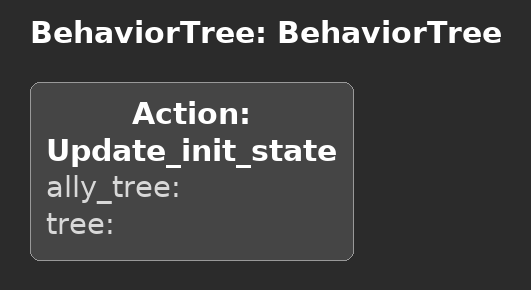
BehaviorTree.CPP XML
<?xml version="1.0"?>
<root main_tree_to_execute="BehaviorTree">
    <BehaviorTree ID="BehaviorTree">
        <Action ID="Update_init_state" ally_tree="" tree=""/>
    </BehaviorTree>
</root>
